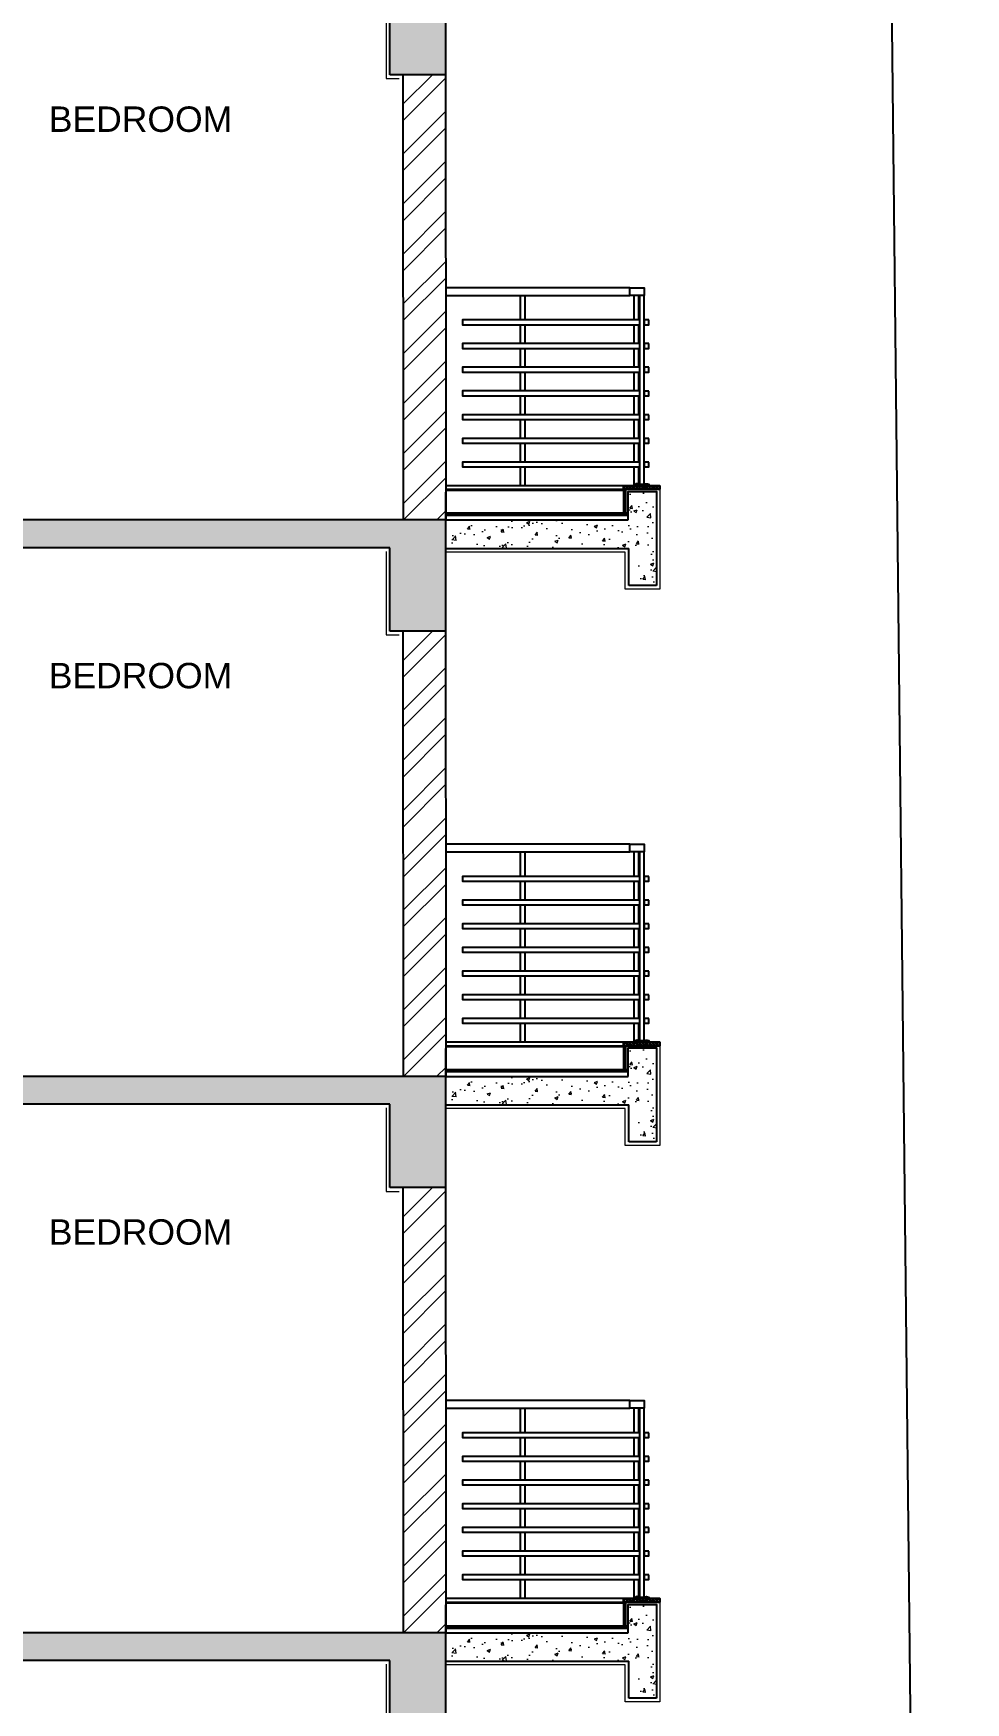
# Model space of a CAD drawing. Header units: metres. Extents: x 29392 to 32022, y 3934 to 33962.
# Drawn here: x 29712.74 to 29717.76, y 4068.81 to 4077.81 of the extents above; entities that cross this region are included whole.
import ezdxf

# ---------------------------------------------------------------- set-up
doc = ezdxf.new("R2010")
doc.units = ezdxf.units.M
doc.linetypes.add('HIDDEN', pattern=[0.375, 0.25, -0.125])
for name, color, linetype in [('20-HIDE', 11, 'HIDDEN'), ('33-SHADE', 251, 'Continuous'), ('DOOR-WIN', 6, 'Continuous'), ('ELE-1', 15, 'Continuous')]:
    doc.layers.add(name, color=color, linetype=linetype)
doc.layers.add('HATCH', color=250, linetype='Continuous', lineweight=13)
doc.layers.add('PLASTER', color=252, linetype='Continuous', lineweight=15)
doc.styles.get("Standard").update_dxf_attribs({"font": 'arial.ttf'})
doc.dimstyles.get("Standard").update_dxf_attribs({"dimtxt": 0.1, "dimasz": 0.18, "dimexe": 0.18, "dimexo": 0.0625, "dimgap": 0.09, "dimtad": 0, "dimtih": 1, "dimtoh": 1, "dimdec": 1, "dimzin": 0, "dimdsep": 46, "dimtxsty": 'Standard', "dimcen": 0.09, "dimadec": 0, "dimazin": 0, "dimtfac": 1, "dimtdec": 1, "dimtofl": 0, "dimtmove": 0, "dimatfit": 3, "dimfxl": 1, "dimtolj": 1, "dimtzin": 0, "dimarcsym": 0})

# ---------------------------------------------------------------- blocks, each defined once
blk = doc.blocks.new('uedu')
at = {"layer": '33-SHADE'}
h = blk.add_hatch(dxfattribs=at)
h.set_pattern_fill('ANSI31', color=253, scale=50, style=0)
h.set_pattern_definition([(45, (1783846.1323, 271602.1625), (-4.41941738, 4.41941738), [])])
h.paths.add_polyline_path([(1862003.6, 40806), (1861928.6, 40806), (1861928.6, 40798), (1862003.6, 40798)])
at = {"layer": '20-HIDE', "color": 5, "linetype": 'Continuous', "lineweight": 25}
blk.add_lwpolyline([(1862003.6, 40806), (1861928.6, 40806), (1861928.6, 40798), (1862003.6, 40798)], close=True, dxfattribs=at)
at = {"layer": 'DOOR-WIN', "color": 7}
for points in [[(1861953.6, 41803), (1862028.6, 41803), (1862028.6, 41843), (1861953.6, 41843)], [(1861928.6, 41673), (1861953.6, 41673), (1861953.6, 41648), (1861928.6, 41648)], [(1861928.6, 41548), (1861953.6, 41548), (1861953.6, 41523), (1861928.6, 41523)], [(1861928.6, 41423), (1861953.6, 41423), (1861953.6, 41398), (1861928.6, 41398)], [(1861928.6, 41298), (1861953.6, 41298), (1861953.6, 41273), (1861928.6, 41273)], [(1861928.6, 41173), (1861953.6, 41173), (1861953.6, 41148), (1861928.6, 41148)], [(1861928.6, 41048), (1861953.6, 41048), (1861953.6, 41023), (1861928.6, 41023)], [(1861928.6, 40923), (1861953.6, 40923), (1861953.6, 40898), (1861928.6, 40898)]]:
    blk.add_lwpolyline(points, close=True, dxfattribs=at)
at = {"layer": 'ELE-1'}
blk.add_lwpolyline([(1861953.6, 40806), (1861953.6, 41803), (1861978.6, 41803), (1861978.6, 40806)], dxfattribs=at)
blk = doc.blocks.new('afshfh')
for p, q in [((1864155.9, 113886.6), (1864155.9, 113887.3)), ((1864166.7, 113887.4), (1864156, 113887.4)), ((1864156, 113886.4), (1864166.7, 113886.4)), ((1864159.6, 113886.3), (1864160.1, 113886.4)), ((1864159.6, 113886.3), (1864162.6, 113885.2)), ((1864159.6, 113886.3), (1864163.1, 113885.4)), ((1864160.1, 113885.5), (1864159.6, 113885.4)), ((1864159.6, 113885.4), (1864162.6, 113884.3)), ((1864159.6, 113885.4), (1864163.1, 113884.4)), ((1864160.1, 113884.6), (1864159.6, 113884.4)), ((1864159.6, 113884.4), (1864162.6, 113883.4)), ((1864159.6, 113884.4), (1864163.1, 113883.5)), ((1864160.1, 113883.6), (1864159.6, 113883.5)), ((1864159.6, 113883.5), (1864162.6, 113882.4)), ((1864159.6, 113883.5), (1864163.1, 113882.6)), ((1864160.1, 113882.7), (1864159.6, 113882.6)), ((1864159.6, 113882.6), (1864162.6, 113881.5)), ((1864159.6, 113882.6), (1864163.1, 113881.6)), ((1864160.1, 113881.8), (1864159.6, 113881.6)), ((1864159.6, 113881.6), (1864162.6, 113880.6)), ((1864159.6, 113881.6), (1864163.1, 113880.7)), ((1864160.1, 113880.8), (1864159.6, 113880.7)), ((1864159.6, 113880.7), (1864162.6, 113879.6)), ((1864159.6, 113880.7), (1864163.1, 113879.8)), ((1864160.1, 113879.9), (1864159.6, 113879.8)), ((1864159.6, 113879.8), (1864162.6, 113878.7)), ((1864159.6, 113879.8), (1864163.1, 113878.8)), ((1864160.1, 113879), (1864159.6, 113878.8)), ((1864159.6, 113878.8), (1864162.6, 113877.8)), ((1864159.6, 113878.8), (1864163.1, 113877.9)), ((1864160.1, 113878), (1864159.6, 113877.9)), ((1864159.6, 113877.9), (1864162.6, 113876.8)), ((1864159.6, 113877.9), (1864163.1, 113877)), ((1864160.1, 113877.1), (1864159.6, 113877)), ((1864159.6, 113877), (1864162.6, 113875.9)), ((1864159.6, 113877), (1864163.1, 113876)), ((1864163.1, 113885.4), (1864160.1, 113886.4)), ((1864160.1, 113886.1), (1864160.1, 113885.5)), ((1864163.1, 113884.4), (1864160.1, 113885.5)), ((1864160.1, 113885.2), (1864160.1, 113884.6)), ((1864163.1, 113883.5), (1864160.1, 113884.6)), ((1864160.1, 113884.2), (1864160.1, 113883.6)), ((1864163.1, 113882.6), (1864160.1, 113883.6)), ((1864160.1, 113883.3), (1864160.1, 113882.7)), ((1864163.1, 113881.6), (1864160.1, 113882.7)), ((1864160.1, 113882.4), (1864160.1, 113881.8)), ((1864163.1, 113880.7), (1864160.1, 113881.8)), ((1864160.1, 113881.4), (1864160.1, 113880.8)), ((1864163.1, 113879.8), (1864160.1, 113880.8)), ((1864160.1, 113880.5), (1864160.1, 113879.9)), ((1864163.1, 113878.8), (1864160.1, 113879.9)), ((1864160.1, 113879.6), (1864160.1, 113879)), ((1864163.1, 113877.9), (1864160.1, 113879)), ((1864160.1, 113878.7), (1864160.1, 113878)), ((1864163.1, 113877), (1864160.1, 113878)), ((1864160.1, 113877.7), (1864160.1, 113877.1)), ((1864163.1, 113876), (1864160.1, 113877.1)), ((1864160.1, 113876.8), (1864160.1, 113876.2)), ((1864162.6, 113886.4), (1864162.6, 113885.5)), ((1864163.1, 113885.4), (1864162.6, 113885.2)), ((1864162.6, 113885.2), (1864162.6, 113884.6)), ((1864163.1, 113884.4), (1864162.6, 113884.3)), ((1864162.6, 113884.3), (1864162.6, 113883.7)), ((1864163.1, 113883.5), (1864162.6, 113883.4)), ((1864162.6, 113883.4), (1864162.6, 113882.7)), ((1864163.1, 113882.6), (1864162.6, 113882.4)), ((1864162.6, 113882.4), (1864162.6, 113881.8)), ((1864163.1, 113881.6), (1864162.6, 113881.5)), ((1864162.6, 113881.5), (1864162.6, 113880.9)), ((1864163.1, 113880.7), (1864162.6, 113880.6)), ((1864162.6, 113880.6), (1864162.6, 113879.9)), ((1864163.1, 113879.8), (1864162.6, 113879.6)), ((1864162.6, 113879.6), (1864162.6, 113879)), ((1864163.1, 113878.8), (1864162.6, 113878.7)), ((1864162.6, 113878.7), (1864162.6, 113878.1)), ((1864163.1, 113877.9), (1864162.6, 113877.8)), ((1864162.6, 113877.8), (1864162.6, 113877.1)), ((1864163.1, 113877), (1864162.6, 113876.8)), ((1864162.6, 113876.8), (1864162.6, 113876.2)), ((1864166.9, 113886.6), (1864166.9, 113887.3)), ((1864160.1, 113876.2), (1864159.6, 113876)), ((1864159.6, 113876), (1864162.6, 113875)), ((1864159.6, 113876), (1864163.1, 113875.1)), ((1864160.1, 113875.2), (1864159.6, 113875.1)), ((1864159.6, 113875.1), (1864162.6, 113874)), ((1864159.6, 113875.1), (1864163.1, 113874.2)), ((1864160.1, 113874.3), (1864159.6, 113874.2)), ((1864159.6, 113874.2), (1864162.6, 113873.1)), ((1864159.6, 113874.2), (1864163.1, 113873.2)), ((1864160.1, 113873.4), (1864159.6, 113873.2)), ((1864159.6, 113873.2), (1864162.6, 113872.2)), ((1864159.6, 113873.2), (1864163.1, 113872.3)), ((1864160.1, 113872.4), (1864159.6, 113872.3)), ((1864159.6, 113872.3), (1864162.6, 113871.2)), ((1864159.6, 113872.3), (1864163.1, 113871.4)), ((1864160.1, 113871.5), (1864159.6, 113871.4)), ((1864159.6, 113871.4), (1864162.6, 113870.3)), ((1864159.6, 113871.4), (1864163.1, 113870.4)), ((1864160.1, 113870.6), (1864159.6, 113870.4)), ((1864159.6, 113870.4), (1864162.6, 113869.4)), ((1864159.6, 113870.4), (1864163.1, 113869.5)), ((1864160.1, 113869.6), (1864159.6, 113869.5)), ((1864159.6, 113869.5), (1864162.6, 113868.4)), ((1864159.6, 113869.5), (1864163.1, 113868.6)), ((1864163.1, 113875.1), (1864160.1, 113876.2)), ((1864160.1, 113875.9), (1864160.1, 113875.2)), ((1864163.1, 113874.2), (1864160.1, 113875.2)), ((1864160.1, 113874.9), (1864160.1, 113874.3)), ((1864163.1, 113873.2), (1864160.1, 113874.3)), ((1864160.1, 113874), (1864160.1, 113873.4)), ((1864163.1, 113872.3), (1864160.1, 113873.4)), ((1864160.1, 113873.1), (1864160.1, 113872.4)), ((1864163.1, 113871.4), (1864160.1, 113872.4)), ((1864160.1, 113872.1), (1864160.1, 113871.5)), ((1864163.1, 113870.4), (1864160.1, 113871.5)), ((1864160.1, 113871.2), (1864160.1, 113870.6)), ((1864163.1, 113869.5), (1864160.1, 113870.6)), ((1864160.1, 113870.3), (1864160.1, 113869.6)), ((1864163.1, 113868.6), (1864160.1, 113869.6)), ((1864160.1, 113869.3), (1864160.1, 113865.4)), ((1864161.4, 113864.2), (1864160.1, 113867.9)), ((1864161.4, 113864.2), (1864160.1, 113865.4)), ((1864160.7, 113868.3), (1864160.2, 113868.1)), ((1864161.4, 113864.2), (1864162.6, 113865.4)), ((1864162.6, 113865.4), (1864162, 113867.7)), ((1864163.1, 113876), (1864162.6, 113875.9)), ((1864162.6, 113875.9), (1864162.6, 113875.3)), ((1864163.1, 113875.1), (1864162.6, 113875)), ((1864162.6, 113875), (1864162.6, 113874.3)), ((1864163.1, 113874.2), (1864162.6, 113874)), ((1864162.6, 113874), (1864162.6, 113873.4)), ((1864163.1, 113873.2), (1864162.6, 113873.1)), ((1864162.6, 113873.1), (1864162.6, 113872.5)), ((1864163.1, 113872.3), (1864162.6, 113872.2)), ((1864162.6, 113872.2), (1864162.6, 113871.5)), ((1864163.1, 113871.4), (1864162.6, 113871.2)), ((1864162.6, 113871.2), (1864162.6, 113870.6)), ((1864163.1, 113870.4), (1864162.6, 113870.3)), ((1864162.6, 113870.3), (1864162.6, 113869.7)), ((1864163.1, 113869.5), (1864162.6, 113869.4)), ((1864162.6, 113869.4), (1864162.6, 113868.7)), ((1864163.1, 113868.6), (1864162.6, 113868.4)), ((1864162.6, 113868.4), (1864162.6, 113865.4))]:
    blk.add_line(p, q)
for centre, radius, start, end in [((1864156, 113887.3), 0.15, 90, 180), ((1864156, 113886.6), 0.15, 180, 270), ((1864161.4, 113883.4), 5.5, 46.6602, 133.3398), ((1864166.7, 113887.3), 0.15, 0, 90), ((1864166.7, 113886.6), 0.15, 270, 0), ((1864160.3, 113867.9), 0.15, 111.57553, 198.16903), ((1864161.1, 113867.3), 1, 21.57553, 111.57553)]:
    blk.add_arc(centre, radius, start, end)
blk = doc.blocks.new('*D277')
at = {"color": 0, "lineweight": -2, "transparency": 16777216}
for p, q in [((29715.7579, 4103.7625), (29717.2653, 4103.779)), ((29717.0873, 4103.597), (29717.3312, 4081.2598)), ((29717.5827, 4058.234), (29717.3387, 4080.5712)), ((29716.2572, 4058.0395), (29717.7646, 4058.056))]:
    blk.add_line(p, q, dxfattribs=at)
at = {"color": 0, "transparency": 16777216}
for points in [[(29717.1173, 4103.5974), (29717.0573, 4103.5967), (29717.0853, 4103.777)], [(29717.6126, 4058.2343), (29717.5527, 4058.2337), (29717.5846, 4058.054)]]:
    blk.add_solid(points, dxfattribs=at)
at = {"layer": 'Defpoints', "color": 0, "transparency": 16777216}
for p in [(29715.6954, 4103.7618), (29717.0853, 4103.777), (29716.1947, 4058.0388)]:
    blk.add_point(p, dxfattribs=at)
at = {"color": 0, "transparency": 16777216, "insert": (29717.335, 4080.9155), "char_height": 0.5, "attachment_point": 5}
blk.add_mtext('\\A1;45', dxfattribs=at)

msp = doc.modelspace()

# ---------------------------------------------------------------- hatches: boundary and pattern name
at = {"transparency": 16777216}
h = msp.add_hatch(dxfattribs=at)
h.set_pattern_fill('ANSI33', scale=0.051055)
h.set_pattern_definition([(135, (31594.022349, 4032.76932), (0.00902539052, 0.00902539052), []), (135, (31594.013324, 4032.76932), (0.00902539052, 0.00902539052), [0.00638191484, -0.00319095742])])
h.paths.add_polyline_path([(29716.1157, 4075.3716), (29715.9197, 4075.3716), (29715.9197, 4075.3522), (29716.1157, 4075.3522)])
h.paths.add_polyline_path([(29715.9319, 4075.3461), (29715.9197, 4075.3461), (29715.9197, 4075.2246), (29715.9319, 4075.2246)])
h = msp.add_hatch(dxfattribs=at)
h.set_pattern_fill('ANSI33', scale=0.051055, angle=45, style=0)
h.set_pattern_definition([(90, (31594.104037, 4032.76932), (0.01276382968, 3e-18), []), (90, (31594.097656, 4032.775702), (0.01276382968, 3e-18), [0.00638191484, -0.00319095742])])
h.paths.add_polyline_path([(29714.9639, 4075.2246), (29714.9639, 4075.2123), (29715.9442, 4075.2123), (29715.9442, 4075.2246)])
h = msp.add_hatch(dxfattribs=at)
h.set_pattern_fill('ANSI33', scale=0.051055)
h.set_pattern_definition([(135, (31594.022349, 4029.76932), (0.00902539052, 0.00902539052), []), (135, (31594.013324, 4029.76932), (0.00902539052, 0.00902539052), [0.00638191484, -0.00319095742])])
h.paths.add_polyline_path([(29716.1157, 4072.3716), (29715.9197, 4072.3716), (29715.9197, 4072.3522), (29716.1157, 4072.3522)])
h.paths.add_polyline_path([(29715.9319, 4072.3461), (29715.9197, 4072.3461), (29715.9197, 4072.2246), (29715.9319, 4072.2246)])
h = msp.add_hatch(dxfattribs=at)
h.set_pattern_fill('ANSI33', scale=0.051055, angle=45, style=0)
h.set_pattern_definition([(90, (31594.104037, 4029.76932), (0.01276382968, 3e-18), []), (90, (31594.097656, 4029.775702), (0.01276382968, 3e-18), [0.00638191484, -0.00319095742])])
h.paths.add_polyline_path([(29714.9639, 4072.2246), (29714.9639, 4072.2123), (29715.9442, 4072.2123), (29715.9442, 4072.2246)])
h = msp.add_hatch(dxfattribs=at)
h.set_pattern_fill('ANSI33', scale=0.051055)
h.set_pattern_definition([(135, (31594.022349, 4026.76932), (0.00902539052, 0.00902539052), []), (135, (31594.013324, 4026.76932), (0.00902539052, 0.00902539052), [0.00638191484, -0.00319095742])])
h.paths.add_polyline_path([(29716.1157, 4069.3716), (29715.9197, 4069.3716), (29715.9197, 4069.3522), (29716.1157, 4069.3522)])
h.paths.add_polyline_path([(29715.9319, 4069.3461), (29715.9197, 4069.3461), (29715.9197, 4069.2246), (29715.9319, 4069.2246)])
h = msp.add_hatch(dxfattribs=at)
h.set_pattern_fill('ANSI33', scale=0.051055, angle=45, style=0)
h.set_pattern_definition([(90, (31594.104037, 4026.76932), (0.01276382968, 3e-18), []), (90, (31594.097656, 4026.775702), (0.01276382968, 3e-18), [0.00638191484, -0.00319095742])])
h.paths.add_polyline_path([(29714.9639, 4069.2246), (29714.9639, 4069.2123), (29715.9442, 4069.2123), (29715.9442, 4069.2246)])
at = {"layer": 'HATCH', "transparency": 16777216}
h = msp.add_hatch(dxfattribs=at)
h.set_pattern_fill('AR-CONC', color=256, scale=0.001)
h.set_pattern_definition([(50, (27763.88038, 3415.42546), (0.182184669, -0.015939086), [0.01905, -0.20955]), (355, (27763.88038, 3415.42546), (-0.035243421, 0.191056845), [0.01524, -0.167640584]), (100.451445, (27763.89556, 3415.42413), (0.146941247, 0.175117752), [0.016190009, -0.178090245]), (46.1842, (27763.88038, 3415.47626), (0.27107904, -0.042042328), [0.028575, -0.314325]), (96.635558, (27763.90297, 3415.47276), (0.237404134, 0.247426125), [0.024285023, -0.26713561]), (351.184151, (27763.88038, 3415.47626), (0.237404134, 0.247426125), [0.022859967, -0.251459732]), (21, (27763.90578, 3415.46356), (0.151614391, -0.102265198), [0.01905, -0.20955]), (326, (27763.90578, 3415.46356), (0.061802028, 0.184187966), [0.01524, -0.16764]), (71.451445, (27763.91842, 3415.45504), (0.21341642, 0.081922769), [0.016190009, -0.178089938]), (37.5, (27763.88038, 3415.42546), (0.0030886033, 0.0845550389), [0, -0.165608, 0, -0.17018, 0, -0.168275]), (7.5, (27763.88038, 3415.42546), (0.0668196625, 0.100180575), [0, -0.097028, 0, -0.161798, 0, -0.064135]), (327.5, (27763.82374, 3415.42546), (0.1355905952, -0.005728744), [0, -0.0635, 0, -0.19812, 0, -0.26289]), (317.5, (27763.79834, 3415.42546), (0.1481291814, 0.025426491), [0, -0.08255, 0, -0.131572, 0, -0.18669])])
h.paths.add_polyline_path([(29710.4044, 4077.8068), (29709.2843, 4077.8068), (29709.2843, 4077.9568), (29710.7044, 4077.9568), (29710.7044, 4077.3568), (29710.4044, 4077.3568)])
h.paths.add_polyline_path([(29714.9592, 4077.5871), (29714.6588, 4077.5868), (29714.6588, 4078.0368), (29710.7044, 4078.0368), (29710.7044, 4078.1868), (29714.9588, 4078.1871)])
h = msp.add_hatch(dxfattribs=at)
h.set_pattern_fill('ANSI32', color=256, scale=0.02)
h.set_pattern_definition([(45, (27763.88038, 3415.42546), (-0.134703842, 0.134703842), []), (45, (27763.97019, 3415.42546), (-0.134703842, 0.134703842), [])])
h.paths.add_polyline_path([(29709.0543, 4074.9568), (29709.2843, 4074.9568), (29709.2843, 4077.3568), (29709.0543, 4077.3568)])
h.paths.add_polyline_path([(29710.7044, 4077.3568), (29710.5543, 4077.3568), (29710.5543, 4074.9568), (29710.7044, 4074.9568)])
edge = h.paths.add_edge_path()
edge.add_line((29714.7292, 4077.5869), (29714.7312, 4075.1868))
edge.add_line((29714.3498, 4075.1867), (29714.9612, 4075.1872))
edge.add_line((29714.9612, 4075.1872), (29714.9592, 4077.5871))
edge.add_line((29714.9592, 4077.5871), (29714.7253, 4077.5868))
h = msp.add_hatch(dxfattribs=at)
h.set_pattern_fill('AR-CONC', color=256, scale=0.001)
h.set_pattern_definition([(50, (28888.61957, 3803.82875), (0.18218467, -0.015939086), [0.01905, -0.20955]), (355, (28888.61957, 3803.82875), (-0.03524342, 0.191056845), [0.01524, -0.167640584]), (100.451445, (28888.63475, 3803.82742), (0.146941247, 0.175117752), [0.01619001, -0.178090245]), (46.1842, (28888.61957, 3803.87955), (0.27107904, -0.04204233), [0.028575, -0.314325]), (96.635558, (28888.64216, 3803.87605), (0.237404134, 0.247426125), [0.02428502, -0.26713561]), (351.18415, (28888.61957, 3803.87955), (0.23740413, 0.247426125), [0.02285997, -0.25145973]), (21, (28888.64497, 3803.86685), (0.15161439, -0.102265198), [0.01905, -0.20955]), (326, (28888.64497, 3803.86685), (0.06180203, 0.184187966), [0.01524, -0.16764]), (71.451445, (28888.6576, 3803.85833), (0.21341642, 0.08192277), [0.01619001, -0.178089938]), (37.5, (28888.61957, 3803.82875), (0.0030886033, 0.084555039), [0, -0.165608, 0, -0.17018, 0, -0.168275]), (7.5, (28888.61957, 3803.82875), (0.0668196625, 0.100180575), [0, -0.097028, 0, -0.161798, 0, -0.064135]), (327.5, (28888.56293, 3803.82875), (0.135590595, -0.005728744), [0, -0.0635, 0, -0.19812, 0, -0.26289]), (317.5, (28888.53753, 3803.82875), (0.148129181, 0.025426491), [0, -0.08255, 0, -0.131572, 0, -0.18669])])
h.paths.add_polyline_path([(29716.0973, 4075.0336), (29716.0973, 4074.8336), (29715.9473, 4074.8336), (29715.9473, 4075.0336), (29714.9811, 4075.0336), (29714.9811, 4075.1868), (29715.9442, 4075.1868), (29715.9442, 4075.34), (29716.0973, 4075.34), (29716.0973, 4075.1868)])
h = msp.add_hatch(dxfattribs=at)
h.set_pattern_fill('AR-CONC', color=256, scale=0.001)
h.set_pattern_definition([(50, (27763.88038, 3412.42546), (0.182184669, -0.015939086), [0.01905, -0.20955]), (355, (27763.88038, 3412.42546), (-0.035243421, 0.191056845), [0.01524, -0.167640584]), (100.451445, (27763.89556, 3412.42413), (0.146941247, 0.175117752), [0.016190009, -0.178090245]), (46.1842, (27763.88038, 3412.47626), (0.27107904, -0.042042328), [0.028575, -0.314325]), (96.635558, (27763.90297, 3412.47276), (0.237404134, 0.247426125), [0.024285023, -0.26713561]), (351.184151, (27763.88038, 3412.47626), (0.237404134, 0.247426125), [0.022859967, -0.251459732]), (21, (27763.90578, 3412.46356), (0.151614391, -0.102265198), [0.01905, -0.20955]), (326, (27763.90578, 3412.46356), (0.061802028, 0.184187966), [0.01524, -0.16764]), (71.451445, (27763.91842, 3412.45504), (0.21341642, 0.081922769), [0.016190009, -0.178089938]), (37.5, (27763.88038, 3412.42546), (0.0030886033, 0.0845550389), [0, -0.165608, 0, -0.17018, 0, -0.168275]), (7.5, (27763.88038, 3412.42546), (0.0668196625, 0.100180575), [0, -0.097028, 0, -0.161798, 0, -0.064135]), (327.5, (27763.82374, 3412.42546), (0.1355905952, -0.005728744), [0, -0.0635, 0, -0.19812, 0, -0.26289]), (317.5, (27763.79834, 3412.42546), (0.1481291814, 0.025426491), [0, -0.08255, 0, -0.131572, 0, -0.18669])])
h.paths.add_polyline_path([(29710.4044, 4074.8068), (29709.2843, 4074.8068), (29709.2843, 4074.9568), (29710.7044, 4074.9568), (29710.7044, 4074.3568), (29710.4044, 4074.3568)])
h.paths.add_polyline_path([(29714.9592, 4074.5871), (29714.6588, 4074.5868), (29714.6588, 4075.0368), (29710.7044, 4075.0368), (29710.7044, 4075.1868), (29714.9588, 4075.1871)])
h = msp.add_hatch(dxfattribs=at)
h.set_pattern_fill('ANSI32', color=256, scale=0.02)
h.set_pattern_definition([(45, (27763.88038, 3412.42546), (-0.134703842, 0.134703842), []), (45, (27763.97019, 3412.42546), (-0.134703842, 0.134703842), [])])
h.paths.add_polyline_path([(29709.0543, 4071.9568), (29709.2843, 4071.9568), (29709.2843, 4074.3568), (29709.0543, 4074.3568)])
h.paths.add_polyline_path([(29710.7044, 4074.3568), (29710.5543, 4074.3568), (29710.5543, 4071.9568), (29710.7044, 4071.9568)])
edge = h.paths.add_edge_path()
edge.add_line((29714.7292, 4074.5869), (29714.7312, 4072.1868))
edge.add_line((29714.3498, 4072.1867), (29714.9612, 4072.1872))
edge.add_line((29714.9612, 4072.1872), (29714.9592, 4074.5871))
edge.add_line((29714.9592, 4074.5871), (29714.7253, 4074.5868))
h = msp.add_hatch(dxfattribs=at)
h.set_pattern_fill('AR-CONC', color=256, scale=0.001)
h.set_pattern_definition([(50, (28888.61957, 3800.82875), (0.18218467, -0.015939086), [0.01905, -0.20955]), (355, (28888.61957, 3800.82875), (-0.03524342, 0.191056845), [0.01524, -0.167640584]), (100.451445, (28888.63475, 3800.82742), (0.146941247, 0.175117752), [0.01619001, -0.178090245]), (46.1842, (28888.61957, 3800.87955), (0.27107904, -0.04204233), [0.028575, -0.314325]), (96.635558, (28888.64216, 3800.87605), (0.237404134, 0.247426125), [0.02428502, -0.26713561]), (351.18415, (28888.61957, 3800.87955), (0.23740413, 0.247426125), [0.02285997, -0.25145973]), (21, (28888.64497, 3800.86685), (0.15161439, -0.102265198), [0.01905, -0.20955]), (326, (28888.64497, 3800.86685), (0.06180203, 0.184187966), [0.01524, -0.16764]), (71.451445, (28888.6576, 3800.85833), (0.21341642, 0.08192277), [0.01619001, -0.178089938]), (37.5, (28888.61957, 3800.82875), (0.0030886033, 0.084555039), [0, -0.165608, 0, -0.17018, 0, -0.168275]), (7.5, (28888.61957, 3800.82875), (0.0668196625, 0.100180575), [0, -0.097028, 0, -0.161798, 0, -0.064135]), (327.5, (28888.56293, 3800.82875), (0.135590595, -0.005728744), [0, -0.0635, 0, -0.19812, 0, -0.26289]), (317.5, (28888.53753, 3800.82875), (0.148129181, 0.025426491), [0, -0.08255, 0, -0.131572, 0, -0.18669])])
h.paths.add_polyline_path([(29716.0973, 4072.0336), (29716.0973, 4071.8336), (29715.9473, 4071.8336), (29715.9473, 4072.0336), (29714.9811, 4072.0336), (29714.9811, 4072.1868), (29715.9442, 4072.1868), (29715.9442, 4072.34), (29716.0973, 4072.34), (29716.0973, 4072.1868)])
h = msp.add_hatch(dxfattribs=at)
h.set_pattern_fill('AR-CONC', color=256, scale=0.001)
h.set_pattern_definition([(50, (27763.88038, 3409.42546), (0.182184669, -0.015939086), [0.01905, -0.20955]), (355, (27763.88038, 3409.42546), (-0.035243421, 0.191056845), [0.01524, -0.167640584]), (100.451445, (27763.89556, 3409.42413), (0.146941247, 0.175117752), [0.016190009, -0.178090245]), (46.1842, (27763.88038, 3409.47626), (0.27107904, -0.042042328), [0.028575, -0.314325]), (96.635558, (27763.90297, 3409.47276), (0.237404134, 0.247426125), [0.024285023, -0.26713561]), (351.184151, (27763.88038, 3409.47626), (0.237404134, 0.247426125), [0.022859967, -0.251459732]), (21, (27763.90578, 3409.46356), (0.151614391, -0.102265198), [0.01905, -0.20955]), (326, (27763.90578, 3409.46356), (0.061802028, 0.184187966), [0.01524, -0.16764]), (71.451445, (27763.91842, 3409.45504), (0.21341642, 0.081922769), [0.016190009, -0.178089938]), (37.5, (27763.88038, 3409.42546), (0.0030886033, 0.0845550389), [0, -0.165608, 0, -0.17018, 0, -0.168275]), (7.5, (27763.88038, 3409.42546), (0.0668196625, 0.100180575), [0, -0.097028, 0, -0.161798, 0, -0.064135]), (327.5, (27763.82374, 3409.42546), (0.1355905952, -0.005728744), [0, -0.0635, 0, -0.19812, 0, -0.26289]), (317.5, (27763.79834, 3409.42546), (0.1481291814, 0.025426491), [0, -0.08255, 0, -0.131572, 0, -0.18669])])
h.paths.add_polyline_path([(29710.4044, 4071.8068), (29709.2843, 4071.8068), (29709.2843, 4071.9568), (29710.7044, 4071.9568), (29710.7044, 4071.3568), (29710.4044, 4071.3568)])
h.paths.add_polyline_path([(29714.9592, 4071.5871), (29714.6588, 4071.5868), (29714.6588, 4072.0368), (29710.7044, 4072.0368), (29710.7044, 4072.1868), (29714.9588, 4072.1871)])
h = msp.add_hatch(dxfattribs=at)
h.set_pattern_fill('ANSI32', color=256, scale=0.02)
h.set_pattern_definition([(45, (27763.88038, 3409.42546), (-0.134703842, 0.134703842), []), (45, (27763.97019, 3409.42546), (-0.134703842, 0.134703842), [])])
h.paths.add_polyline_path([(29709.0543, 4068.9568), (29709.2843, 4068.9568), (29709.2843, 4071.3568), (29709.0543, 4071.3568)])
h.paths.add_polyline_path([(29710.7044, 4071.3568), (29710.5543, 4071.3568), (29710.5543, 4068.9568), (29710.7044, 4068.9568)])
edge = h.paths.add_edge_path()
edge.add_line((29714.7292, 4071.5869), (29714.7312, 4069.1868))
edge.add_line((29714.3498, 4069.1867), (29714.9612, 4069.1872))
edge.add_line((29714.9612, 4069.1872), (29714.9592, 4071.5871))
edge.add_line((29714.9592, 4071.5871), (29714.7253, 4071.5868))
h = msp.add_hatch(dxfattribs=at)
h.set_pattern_fill('AR-CONC', color=256, scale=0.001)
h.set_pattern_definition([(50, (28888.61957, 3797.82875), (0.18218467, -0.015939086), [0.01905, -0.20955]), (355, (28888.61957, 3797.82875), (-0.03524342, 0.191056845), [0.01524, -0.167640584]), (100.451445, (28888.63475, 3797.82742), (0.146941247, 0.175117752), [0.01619001, -0.178090245]), (46.1842, (28888.61957, 3797.87955), (0.27107904, -0.04204233), [0.028575, -0.314325]), (96.635558, (28888.64216, 3797.87605), (0.237404134, 0.247426125), [0.02428502, -0.26713561]), (351.18415, (28888.61957, 3797.87955), (0.23740413, 0.247426125), [0.02285997, -0.25145973]), (21, (28888.64497, 3797.86685), (0.15161439, -0.102265198), [0.01905, -0.20955]), (326, (28888.64497, 3797.86685), (0.06180203, 0.184187966), [0.01524, -0.16764]), (71.451445, (28888.6576, 3797.85833), (0.21341642, 0.08192277), [0.01619001, -0.178089938]), (37.5, (28888.61957, 3797.82875), (0.0030886033, 0.084555039), [0, -0.165608, 0, -0.17018, 0, -0.168275]), (7.5, (28888.61957, 3797.82875), (0.0668196625, 0.100180575), [0, -0.097028, 0, -0.161798, 0, -0.064135]), (327.5, (28888.56293, 3797.82875), (0.135590595, -0.005728744), [0, -0.0635, 0, -0.19812, 0, -0.26289]), (317.5, (28888.53753, 3797.82875), (0.148129181, 0.025426491), [0, -0.08255, 0, -0.131572, 0, -0.18669])])
h.paths.add_polyline_path([(29716.0973, 4069.0336), (29716.0973, 4068.8336), (29715.9473, 4068.8336), (29715.9473, 4069.0336), (29714.9811, 4069.0336), (29714.9811, 4069.1868), (29715.9442, 4069.1868), (29715.9442, 4069.34), (29716.0973, 4069.34), (29716.0973, 4069.1868)])
h = msp.add_hatch(dxfattribs=at)
h.set_pattern_fill('AR-CONC', color=256, scale=0.001)
h.set_pattern_definition([(50, (27763.88038, 3406.42546), (0.182184669, -0.015939086), [0.01905, -0.20955]), (355, (27763.88038, 3406.42546), (-0.035243421, 0.191056845), [0.01524, -0.167640584]), (100.451445, (27763.89556, 3406.42413), (0.146941247, 0.175117752), [0.016190009, -0.178090245]), (46.1842, (27763.88038, 3406.47626), (0.27107904, -0.042042328), [0.028575, -0.314325]), (96.635558, (27763.90297, 3406.47276), (0.237404134, 0.247426125), [0.024285023, -0.26713561]), (351.184151, (27763.88038, 3406.47626), (0.237404134, 0.247426125), [0.022859967, -0.251459732]), (21, (27763.90578, 3406.46356), (0.151614391, -0.102265198), [0.01905, -0.20955]), (326, (27763.90578, 3406.46356), (0.061802028, 0.184187966), [0.01524, -0.16764]), (71.451445, (27763.91842, 3406.45504), (0.21341642, 0.081922769), [0.016190009, -0.178089938]), (37.5, (27763.88038, 3406.42546), (0.0030886033, 0.0845550389), [0, -0.165608, 0, -0.17018, 0, -0.168275]), (7.5, (27763.88038, 3406.42546), (0.0668196625, 0.100180575), [0, -0.097028, 0, -0.161798, 0, -0.064135]), (327.5, (27763.82374, 3406.42546), (0.1355905952, -0.005728744), [0, -0.0635, 0, -0.19812, 0, -0.26289]), (317.5, (27763.79834, 3406.42546), (0.1481291814, 0.025426491), [0, -0.08255, 0, -0.131572, 0, -0.18669])])
h.paths.add_polyline_path([(29710.4044, 4068.8068), (29709.2843, 4068.8068), (29709.2843, 4068.9568), (29710.7044, 4068.9568), (29710.7044, 4068.3568), (29710.4044, 4068.3568)])
h.paths.add_polyline_path([(29714.9592, 4068.5871), (29714.6588, 4068.5868), (29714.6588, 4069.0368), (29710.7044, 4069.0368), (29710.7044, 4069.1868), (29714.9588, 4069.1871)])

# ---------------------------------------------------------------- linework, layer by layer
at = {"transparency": 16777216}
for p, q in [((29714.9588, 4078.1868), (29714.9611, 4075.1868)), ((29714.6588, 4077.5868), (29714.6588, 4078.0368)), ((29714.9588, 4077.5868), (29714.6588, 4077.5868)), ((29714.7292, 4077.5868), (29714.7311, 4075.1868)), ((29714.9611, 4075.1868), (29714.9611, 4075.3368)), ((29714.9588, 4075.1868), (29710.7044, 4075.1868)), ((29714.9611, 4075.1868), (29710.7044, 4075.1868)), ((29714.9588, 4075.1868), (29714.9611, 4072.1868)), ((29714.6588, 4075.0368), (29710.7044, 4075.0368)), ((29714.6588, 4074.5868), (29714.6588, 4075.0368)), ((29715.9473, 4074.8336), (29715.9473, 4075.0336)), ((29716.0973, 4075.0336), (29716.0973, 4074.8336)), ((29716.0973, 4074.8336), (29715.9473, 4074.8336)), ((29714.9588, 4074.5868), (29714.6588, 4074.5868)), ((29714.7292, 4074.5868), (29714.7311, 4072.1868)), ((29714.9611, 4072.1868), (29714.9611, 4072.3368)), ((29714.9588, 4072.1868), (29710.7044, 4072.1868)), ((29714.9611, 4072.1868), (29710.7044, 4072.1868)), ((29714.9588, 4072.1868), (29714.9611, 4069.1868)), ((29714.6588, 4072.0368), (29710.7044, 4072.0368)), ((29714.6588, 4071.5868), (29714.6588, 4072.0368)), ((29715.9473, 4071.8336), (29715.9473, 4072.0336)), ((29716.0973, 4072.0336), (29716.0973, 4071.8336)), ((29716.0973, 4071.8336), (29715.9473, 4071.8336)), ((29714.9588, 4071.5868), (29714.6588, 4071.5868)), ((29714.7292, 4071.5868), (29714.7311, 4069.1868)), ((29714.9611, 4069.1868), (29714.9611, 4069.3368)), ((29714.9588, 4069.1868), (29710.7044, 4069.1868)), ((29714.9611, 4069.1868), (29710.7044, 4069.1868)), ((29714.9588, 4069.1868), (29714.9611, 4066.1868)), ((29714.6588, 4069.0368), (29710.7044, 4069.0368)), ((29714.6588, 4068.5868), (29714.6588, 4069.0368)), ((29715.9473, 4068.8336), (29715.9473, 4069.0336)), ((29716.0973, 4069.0336), (29716.0973, 4068.8336)), ((29716.0973, 4068.8336), (29715.9473, 4068.8336))]:
    msp.add_line(p, q, dxfattribs=at)
at = {"color": 7, "transparency": 16777216}
for p, q in [((29715.3616, 4076.3978), (29715.3616, 4076.2651)), ((29715.3872, 4076.3978), (29715.3872, 4076.2651)), ((29715.9743, 4076.3978), (29715.9743, 4076.2651)), ((29715.9998, 4076.3978), (29715.9998, 4076.2651)), ((29715.3616, 4076.2396), (29715.3616, 4076.1375)), ((29715.3872, 4076.2396), (29715.3872, 4076.1375)), ((29715.9743, 4076.2396), (29715.9743, 4076.1375)), ((29715.9998, 4076.2396), (29715.9998, 4076.1375)), ((29715.3616, 4076.1119), (29715.3616, 4076.0098)), ((29715.3872, 4076.1119), (29715.3872, 4076.0098)), ((29715.9743, 4076.1119), (29715.9743, 4076.0098)), ((29715.9998, 4076.1119), (29715.9998, 4076.0098)), ((29715.3616, 4075.9843), (29715.3616, 4075.8822)), ((29715.3872, 4075.9843), (29715.3872, 4075.8822)), ((29715.9743, 4075.9843), (29715.9743, 4075.8822)), ((29715.9998, 4075.9843), (29715.9998, 4075.8822)), ((29715.3616, 4075.8566), (29715.3616, 4075.7545)), ((29715.3872, 4075.8566), (29715.3872, 4075.7545)), ((29715.9743, 4075.8566), (29715.9743, 4075.7545)), ((29715.9998, 4075.8566), (29715.9998, 4075.7545)), ((29715.3616, 4075.729), (29715.3616, 4075.6269)), ((29715.3872, 4075.729), (29715.3872, 4075.6269)), ((29715.9743, 4075.729), (29715.9743, 4075.6269)), ((29715.9998, 4075.729), (29715.9998, 4075.6269)), ((29715.3616, 4075.6014), (29715.3616, 4075.4993)), ((29715.3872, 4075.6014), (29715.3872, 4075.4993)), ((29715.9743, 4075.6014), (29715.9743, 4075.4993)), ((29715.9998, 4075.6014), (29715.9998, 4075.4993)), ((29715.3616, 4075.4737), (29715.3616, 4075.3716)), ((29715.3872, 4075.4737), (29715.3872, 4075.3716)), ((29715.9743, 4075.4737), (29715.9743, 4075.3716)), ((29715.9998, 4075.4737), (29715.9998, 4075.3716)), ((29715.9197, 4075.3461), (29714.9639, 4075.3461)), ((29715.9258, 4075.3522), (29715.9258, 4075.3461)), ((29714.9639, 4075.1868), (29715.9442, 4075.1868)), ((29716.0973, 4075.1868), (29716.0973, 4075.0336)), ((29714.9611, 4075.0336), (29715.9473, 4075.0336)), ((29715.3616, 4073.3978), (29715.3616, 4073.2651)), ((29715.3872, 4073.3978), (29715.3872, 4073.2651)), ((29715.9743, 4073.3978), (29715.9743, 4073.2651)), ((29715.9998, 4073.3978), (29715.9998, 4073.2651)), ((29715.3616, 4073.2396), (29715.3616, 4073.1375)), ((29715.3872, 4073.2396), (29715.3872, 4073.1375)), ((29715.9743, 4073.2396), (29715.9743, 4073.1375)), ((29715.9998, 4073.2396), (29715.9998, 4073.1375)), ((29715.3616, 4073.1119), (29715.3616, 4073.0098)), ((29715.3872, 4073.1119), (29715.3872, 4073.0098)), ((29715.9743, 4073.1119), (29715.9743, 4073.0098)), ((29715.9998, 4073.1119), (29715.9998, 4073.0098)), ((29715.3616, 4072.9843), (29715.3616, 4072.8822)), ((29715.3872, 4072.9843), (29715.3872, 4072.8822)), ((29715.9743, 4072.9843), (29715.9743, 4072.8822)), ((29715.9998, 4072.9843), (29715.9998, 4072.8822)), ((29715.3616, 4072.8566), (29715.3616, 4072.7545)), ((29715.3872, 4072.8566), (29715.3872, 4072.7545)), ((29715.9743, 4072.8566), (29715.9743, 4072.7545)), ((29715.9998, 4072.8566), (29715.9998, 4072.7545)), ((29715.3616, 4072.729), (29715.3616, 4072.6269)), ((29715.3872, 4072.729), (29715.3872, 4072.6269)), ((29715.9743, 4072.729), (29715.9743, 4072.6269)), ((29715.9998, 4072.729), (29715.9998, 4072.6269)), ((29715.3616, 4072.6014), (29715.3616, 4072.4993)), ((29715.3872, 4072.6014), (29715.3872, 4072.4993)), ((29715.9743, 4072.6014), (29715.9743, 4072.4993)), ((29715.9998, 4072.6014), (29715.9998, 4072.4993)), ((29715.3616, 4072.4737), (29715.3616, 4072.3716)), ((29715.3872, 4072.4737), (29715.3872, 4072.3716)), ((29715.9743, 4072.4737), (29715.9743, 4072.3716)), ((29715.9998, 4072.4737), (29715.9998, 4072.3716)), ((29715.9197, 4072.3461), (29714.9639, 4072.3461)), ((29715.9258, 4072.3522), (29715.9258, 4072.3461)), ((29714.9639, 4072.1868), (29715.9442, 4072.1868)), ((29716.0973, 4072.1868), (29716.0973, 4072.0336)), ((29714.9611, 4072.0336), (29715.9473, 4072.0336)), ((29715.3616, 4070.3978), (29715.3616, 4070.2651)), ((29715.3872, 4070.3978), (29715.3872, 4070.2651)), ((29715.9743, 4070.3978), (29715.9743, 4070.2651)), ((29715.9998, 4070.3978), (29715.9998, 4070.2651)), ((29715.3616, 4070.2396), (29715.3616, 4070.1375)), ((29715.3872, 4070.2396), (29715.3872, 4070.1375)), ((29715.9743, 4070.2396), (29715.9743, 4070.1375)), ((29715.9998, 4070.2396), (29715.9998, 4070.1375)), ((29715.3616, 4070.1119), (29715.3616, 4070.0098)), ((29715.3872, 4070.1119), (29715.3872, 4070.0098)), ((29715.9743, 4070.1119), (29715.9743, 4070.0098)), ((29715.9998, 4070.1119), (29715.9998, 4070.0098)), ((29715.3616, 4069.9843), (29715.3616, 4069.8822)), ((29715.3872, 4069.9843), (29715.3872, 4069.8822)), ((29715.9743, 4069.9843), (29715.9743, 4069.8822)), ((29715.9998, 4069.9843), (29715.9998, 4069.8822)), ((29715.3616, 4069.8566), (29715.3616, 4069.7545)), ((29715.3872, 4069.8566), (29715.3872, 4069.7545)), ((29715.9743, 4069.8566), (29715.9743, 4069.7545)), ((29715.9998, 4069.8566), (29715.9998, 4069.7545)), ((29715.3616, 4069.729), (29715.3616, 4069.6269)), ((29715.3872, 4069.729), (29715.3872, 4069.6269)), ((29715.9743, 4069.729), (29715.9743, 4069.6269)), ((29715.9998, 4069.729), (29715.9998, 4069.6269)), ((29715.3616, 4069.6014), (29715.3616, 4069.4993)), ((29715.3872, 4069.6014), (29715.3872, 4069.4993)), ((29715.9743, 4069.6014), (29715.9743, 4069.4993)), ((29715.9998, 4069.6014), (29715.9998, 4069.4993)), ((29715.3616, 4069.4737), (29715.3616, 4069.3716)), ((29715.3872, 4069.4737), (29715.3872, 4069.3716)), ((29715.9743, 4069.4737), (29715.9743, 4069.3716)), ((29715.9998, 4069.4737), (29715.9998, 4069.3716)), ((29715.9258, 4069.3522), (29715.9258, 4069.3461)), ((29715.9197, 4069.3461), (29714.9639, 4069.3461)), ((29714.9639, 4069.1868), (29715.9442, 4069.1868)), ((29716.0973, 4069.1868), (29716.0973, 4069.0336)), ((29714.9611, 4069.0336), (29715.9473, 4069.0336))]:
    msp.add_line(p, q, dxfattribs=at)
for points in [[(29715.9539, 4076.4387), (29714.9639, 4076.4387)], [(29714.9639, 4076.3978), (29715.9539, 4076.3978)], [(29716.0049, 4076.2651), (29715.0507, 4076.2651), (29715.0507, 4076.2396), (29716.0049, 4076.2396)], [(29716.0049, 4076.1375), (29715.0507, 4076.1375), (29715.0507, 4076.1119), (29716.0049, 4076.1119)], [(29716.0049, 4076.0098), (29715.0507, 4076.0098), (29715.0507, 4075.9843), (29716.0049, 4075.9843)], [(29716.0049, 4075.8822), (29715.0507, 4075.8822), (29715.0507, 4075.8566), (29716.0049, 4075.8566)], [(29716.0049, 4075.7545), (29715.0507, 4075.7545), (29715.0507, 4075.729), (29716.0049, 4075.729)], [(29716.0049, 4075.6269), (29715.0507, 4075.6269), (29715.0507, 4075.6014), (29716.0049, 4075.6014)], [(29716.0049, 4075.4993), (29715.0507, 4075.4993), (29715.0507, 4075.4737), (29716.0049, 4075.4737)], [(29716.1157, 4075.3716), (29714.9639, 4075.3716)], [(29714.9639, 4075.3522), (29716.1157, 4075.3522)], [(29715.9442, 4075.1868), (29715.9442, 4075.34), (29716.0973, 4075.34), (29716.0973, 4075.1868)], [(29714.9611, 4075.2246), (29715.9442, 4075.2246)], [(29714.9611, 4075.2123), (29715.9442, 4075.2123)], [(29715.9539, 4073.4387), (29714.9639, 4073.4387)], [(29714.9639, 4073.3978), (29715.9539, 4073.3978)], [(29716.0049, 4073.2651), (29715.0507, 4073.2651), (29715.0507, 4073.2396), (29716.0049, 4073.2396)], [(29716.0049, 4073.1375), (29715.0507, 4073.1375), (29715.0507, 4073.1119), (29716.0049, 4073.1119)], [(29716.0049, 4073.0098), (29715.0507, 4073.0098), (29715.0507, 4072.9843), (29716.0049, 4072.9843)], [(29716.0049, 4072.8822), (29715.0507, 4072.8822), (29715.0507, 4072.8566), (29716.0049, 4072.8566)], [(29716.0049, 4072.7545), (29715.0507, 4072.7545), (29715.0507, 4072.729), (29716.0049, 4072.729)], [(29716.0049, 4072.6269), (29715.0507, 4072.6269), (29715.0507, 4072.6014), (29716.0049, 4072.6014)], [(29716.0049, 4072.4993), (29715.0507, 4072.4993), (29715.0507, 4072.4737), (29716.0049, 4072.4737)], [(29716.1157, 4072.3716), (29714.9639, 4072.3716)], [(29714.9639, 4072.3522), (29716.1157, 4072.3522)], [(29715.9442, 4072.1868), (29715.9442, 4072.34), (29716.0973, 4072.34), (29716.0973, 4072.1868)], [(29714.9611, 4072.2246), (29715.9442, 4072.2246)], [(29714.9611, 4072.2123), (29715.9442, 4072.2123)], [(29715.9539, 4070.4387), (29714.9639, 4070.4387)], [(29714.9639, 4070.3978), (29715.9539, 4070.3978)], [(29716.0049, 4070.2651), (29715.0507, 4070.2651), (29715.0507, 4070.2396), (29716.0049, 4070.2396)], [(29716.0049, 4070.1375), (29715.0507, 4070.1375), (29715.0507, 4070.1119), (29716.0049, 4070.1119)], [(29716.0049, 4070.0098), (29715.0507, 4070.0098), (29715.0507, 4069.9843), (29716.0049, 4069.9843)], [(29716.0049, 4069.8822), (29715.0507, 4069.8822), (29715.0507, 4069.8566), (29716.0049, 4069.8566)], [(29716.0049, 4069.7545), (29715.0507, 4069.7545), (29715.0507, 4069.729), (29716.0049, 4069.729)], [(29716.0049, 4069.6269), (29715.0507, 4069.6269), (29715.0507, 4069.6014), (29716.0049, 4069.6014)], [(29716.0049, 4069.4993), (29715.0507, 4069.4993), (29715.0507, 4069.4737), (29716.0049, 4069.4737)], [(29716.1157, 4069.3716), (29714.9639, 4069.3716)], [(29714.9639, 4069.3522), (29716.1157, 4069.3522)], [(29715.9442, 4069.1868), (29715.9442, 4069.34), (29716.0973, 4069.34), (29716.0973, 4069.1868)], [(29714.9611, 4069.2246), (29715.9442, 4069.2246)], [(29714.9611, 4069.2123), (29715.9442, 4069.2123)]]:
    msp.add_lwpolyline(points, dxfattribs=at)
for points in [[(29716.056, 4075.4993), (29716.0305, 4075.4993), (29716.0305, 4075.4737), (29716.056, 4075.4737)], [(29715.9197, 4075.3716), (29716.1157, 4075.3716), (29716.1157, 4075.3522), (29715.9197, 4075.3522)], [(29715.9319, 4075.3461), (29715.9197, 4075.3461), (29715.9197, 4075.2246), (29715.9319, 4075.2246)], [(29716.056, 4072.4993), (29716.0305, 4072.4993), (29716.0305, 4072.4737), (29716.056, 4072.4737)], [(29715.9197, 4072.3716), (29716.1157, 4072.3716), (29716.1157, 4072.3522), (29715.9197, 4072.3522)], [(29715.9319, 4072.3461), (29715.9197, 4072.3461), (29715.9197, 4072.2246), (29715.9319, 4072.2246)], [(29716.056, 4069.4993), (29716.0305, 4069.4993), (29716.0305, 4069.4737), (29716.056, 4069.4737)], [(29715.9197, 4069.3716), (29716.1157, 4069.3716), (29716.1157, 4069.3522), (29715.9197, 4069.3522)], [(29715.9319, 4069.3461), (29715.9197, 4069.3461), (29715.9197, 4069.2246), (29715.9319, 4069.2246)]]:
    msp.add_lwpolyline(points, close=True, dxfattribs=at)
at = {"layer": 'PLASTER', "transparency": 16777216}
for p, q in [((29714.6387, 4078.0168), (29714.6387, 4077.5668)), ((29714.6387, 4077.5668), (29714.7087, 4077.5668)), ((29714.6387, 4075.0168), (29714.6387, 4074.5668)), ((29714.6387, 4074.5668), (29714.7087, 4074.5668)), ((29714.6387, 4072.0168), (29714.6387, 4071.5668)), ((29714.6387, 4071.5668), (29714.7087, 4071.5668)), ((29714.6387, 4069.0168), (29714.6387, 4068.5668))]:
    msp.add_line(p, q, dxfattribs=at)
at = {"layer": 'PLASTER', "linetype": 'ByBlock', "lineweight": 20, "transparency": 16777216}
for p, q in [((29716.1157, 4075.3522), (29716.1157, 4074.8139)), ((29716.1157, 4075.0336), (29716.1157, 4075.0136)), ((29715.9273, 4075.0136), (29714.9639, 4075.0136)), ((29715.9273, 4074.8139), (29715.9273, 4075.0136)), ((29715.9473, 4074.8139), (29715.9273, 4074.8139)), ((29716.1157, 4074.8139), (29715.9473, 4074.8139)), ((29716.1157, 4072.3522), (29716.1157, 4071.8139)), ((29715.9273, 4072.0136), (29714.9639, 4072.0136)), ((29715.9273, 4071.8139), (29715.9273, 4072.0136)), ((29716.1157, 4072.0336), (29716.1157, 4072.0136)), ((29715.9473, 4071.8139), (29715.9273, 4071.8139)), ((29716.1157, 4071.8139), (29715.9473, 4071.8139)), ((29716.1157, 4069.3522), (29716.1157, 4068.8139)), ((29715.9273, 4069.0136), (29714.9639, 4069.0136)), ((29715.9273, 4068.8139), (29715.9273, 4069.0136)), ((29716.1157, 4069.0336), (29716.1157, 4069.0136)), ((29715.9473, 4068.8139), (29715.9273, 4068.8139)), ((29716.1157, 4068.8139), (29715.9473, 4068.8139))]:
    msp.add_line(p, q, dxfattribs=at)

# ---------------------------------------------------------------- block references
at = {"color": 7, "transparency": 16777216, "yscale": 0.001021106374551753, "zscale": 0.001021106374551753}
for name, p, xscale in [('uedu', (31617.2832, 4033.7125), -0.001021106374551753), ('afshfh', (27812.4851, 3959.0896), 0.001021106374551753), ('afshfh', (31619.5503, 3959.0896), -0.001021106374551753), ('uedu', (31617.2832, 4030.7125), -0.001021106374551753), ('afshfh', (27812.4851, 3956.0896), 0.001021106374551753), ('afshfh', (31619.5503, 3956.0896), -0.001021106374551753), ('uedu', (31617.2832, 4027.7125), -0.001021106374551753), ('afshfh', (27812.4851, 3953.0896), 0.001021106374551753), ('afshfh', (31619.5503, 3953.0896), -0.001021106374551753)]:
    msp.add_blockref(name, p, dxfattribs=dict(at, xscale=xscale))

# ---------------------------------------------------------------- texts
at = {"transparency": 16777216}
for p in [(29712.8193, 4077.2792), (29712.8193, 4074.2792), (29712.8193, 4071.2792)]:
    msp.add_text('BEDROOM', height=0.13707, dxfattribs=at).set_placement(p)

# ---------------------------------------------------------------- dimensions: what is measured, and where the dimension line sits
at = {"color": 251, "true_color": 0x636466}
dim = msp.add_aligned_dim(p1=(29716.1947, 4058.0388), p2=(29715.6954, 4103.7618), distance=-1.39, text='45', dimstyle='Standard', override={"dimtxt": 0.5}, dxfattribs=at)
dim.commit()
dim.dimension.update_dxf_attribs({"geometry": '*D277', "text_midpoint": (29717.335, 4080.9155)})

doc.saveas('drawing.dxf')
